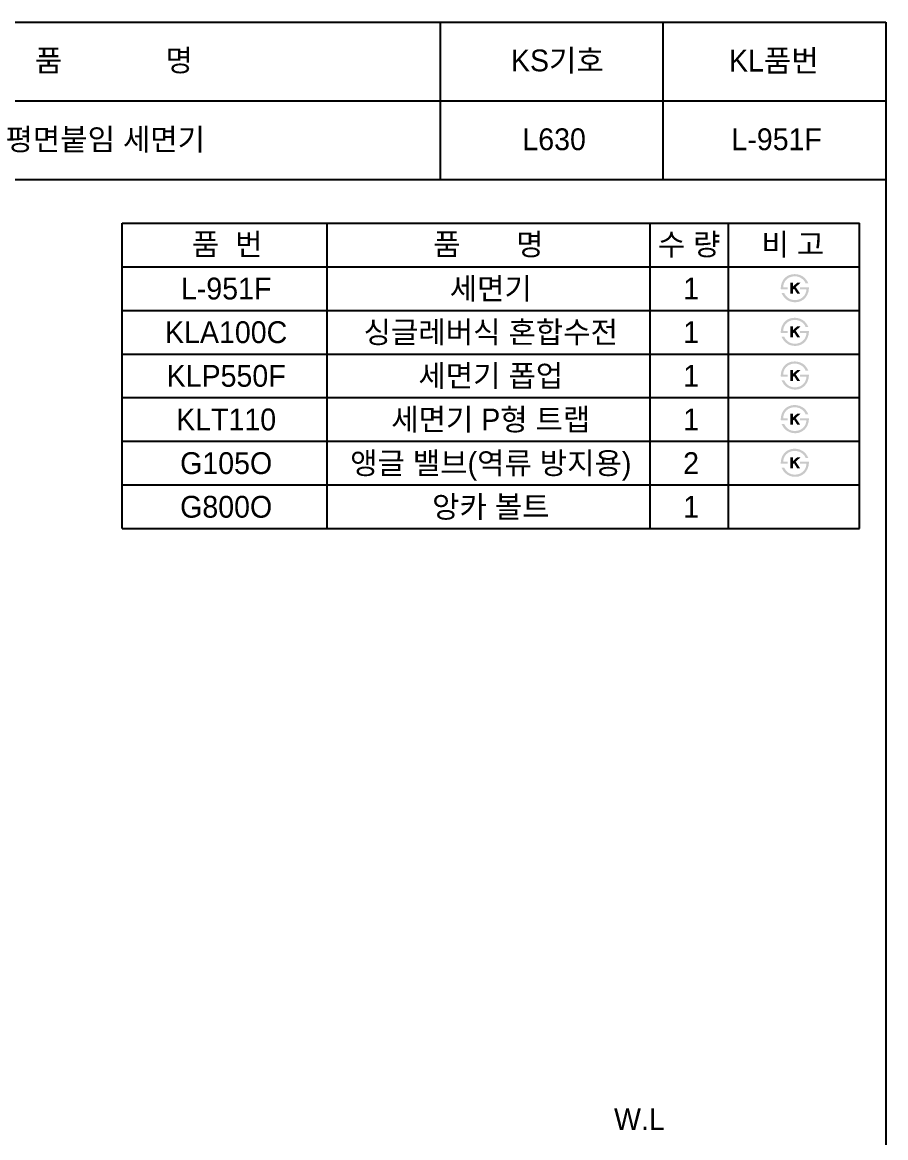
# Model space of a CAD drawing. Header units: millimetres. Extents: x 0 to 1800, y -67 to 2530.
# Drawn here: x 811 to 1800, y 1252 to 2530 of the extents above; entities that cross this region are included whole.
import ezdxf
from ezdxf.enums import TextEntityAlignment as Align

# ---------------------------------------------------------------- set-up
doc = ezdxf.new("R2010")
doc.units = ezdxf.units.MM
doc.layers.add('TEXT', color=7, linetype='Continuous')
doc.layers.add('도각라인', color=7, linetype='Continuous')
doc.styles.add('타이틀', font='H2GTRM.TTF', dxfattribs={"height": 25})

msp = doc.modelspace()

# ---------------------------------------------------------------- hatches: boundary and pattern name
at = {"layer": 'TEXT'}
for points in [[(1679.9, 2224.2), (1679.8, 2224.6), (1679.8, 2225), (1679.8, 2225.4), (1679.8, 2225.8), (1679.8, 2226.2), (1679.9, 2226.6), (1679.9, 2227), (1679.9, 2227.4), (1680, 2227.8), (1680, 2228.2), (1680.1, 2228.6), (1680.2, 2229), (1680.3, 2229.4), (1680.4, 2229.8), (1680.5, 2230.1), (1680.6, 2230.5), (1680.7, 2230.9), (1680.8, 2231.3), (1681, 2231.7), (1681.1, 2232), (1681.3, 2232.4), (1681.4, 2232.7), (1681.6, 2233.1), (1681.8, 2233.4), (1682, 2233.8), (1682.1, 2234.1), (1682.4, 2234.4), (1682.6, 2234.8), (1682.8, 2235.1), (1683, 2235.4), (1683.2, 2235.7), (1683.8, 2236.3), (1684, 2236.6), (1684.3, 2236.9), (1684.6, 2237.2), (1684.9, 2237.5), (1685.2, 2237.8), (1685.5, 2238), (1685.8, 2238.3), (1686.1, 2238.5), (1686.4, 2238.7), (1686.8, 2239), (1687.1, 2239.2), (1687.4, 2239.4), (1687.8, 2239.6), (1688.2, 2239.8), (1688.5, 2239.9), (1688.9, 2240.1), (1689.3, 2240.3), (1689.7, 2240.5), (1690.2, 2240.6), (1690.6, 2240.7), (1691, 2240.9), (1691.5, 2241), (1691.9, 2241.1), (1692.4, 2241.2), (1692.8, 2241.2), (1693.3, 2241.3), (1693.8, 2241.4), (1694.2, 2241.4), (1694.7, 2241.4), (1695.2, 2241.5), (1695.7, 2241.5), (1696.5, 2241.5), (1696.8, 2241.4), (1697.2, 2241.4), (1697.6, 2241.4), (1697.9, 2241.3), (1698.3, 2241.3), (1698.6, 2241.2), (1699, 2241.2), (1699.3, 2241.1), (1699.7, 2241), (1700, 2241), (1700.4, 2240.9), (1700.7, 2240.8), (1701, 2240.7), (1701.4, 2240.6), (1701.7, 2240.5), (1702, 2240.4), (1702.3, 2240.2), (1702.6, 2240.1), (1702.9, 2240), (1703.2, 2239.8), (1703.5, 2239.7), (1703.8, 2239.5), (1704.1, 2239.4), (1704.4, 2239.2), (1704.7, 2239), (1705, 2238.9), (1705.2, 2238.7), (1705.5, 2238.5), (1705.8, 2238.3), (1706.1, 2238.1), (1706.5, 2237.7), (1706.9, 2237.4), (1707.3, 2237), (1707.7, 2236.6), (1708, 2236.2), (1708.4, 2235.8), (1708.7, 2235.4), (1709.1, 2234.9), (1709.4, 2234.5), (1709.7, 2234), (1710, 2233.5), (1710.3, 2233), (1710.5, 2232.5), (1710.8, 2232), (1711, 2231.5), (1711.3, 2230.9), (1711.3, 2230.9), (1708.2, 2230.9), (1708.2, 2230.9), (1708.1, 2231.1), (1708, 2231.3), (1708, 2231.4), (1707.9, 2231.6), (1707.8, 2231.8), (1707.7, 2232), (1707.7, 2232.1), (1707.6, 2232.3), (1707.5, 2232.5), (1707.4, 2232.6), (1707.3, 2232.8), (1707.2, 2233), (1707.1, 2233.1), (1707, 2233.3), (1706.9, 2233.5), (1706.7, 2233.6), (1706.6, 2233.8), (1706.5, 2233.9), (1706.2, 2234.3), (1705.9, 2234.6), (1705.6, 2234.9), (1705.3, 2235.2), (1705, 2235.5), (1704.7, 2235.8), (1704.3, 2236.1), (1704.1, 2236.3), (1703.8, 2236.4), (1703.6, 2236.6), (1703.4, 2236.8), (1703.1, 2236.9), (1702.9, 2237.1), (1702.6, 2237.2), (1702.4, 2237.4), (1702.2, 2237.5), (1701.9, 2237.6), (1701.7, 2237.7), (1701.4, 2237.8), (1701.2, 2238), (1700.9, 2238.1), (1700.6, 2238.2), (1700.4, 2238.3), (1700.1, 2238.3), (1699.9, 2238.4), (1699.6, 2238.5), (1699.3, 2238.6), (1699.1, 2238.6), (1698.8, 2238.7), (1698.5, 2238.7), (1698.2, 2238.8), (1698, 2238.8), (1697.7, 2238.9), (1697.4, 2238.9), (1697.1, 2238.9), (1696.8, 2239), (1696.5, 2239), (1696.3, 2239), (1696, 2239), (1695.6, 2239), (1695.3, 2239), (1694.9, 2238.9), (1694.6, 2238.9), (1694.3, 2238.9), (1693.9, 2238.9), (1693.6, 2238.8), (1693.3, 2238.8), (1693, 2238.7), (1692.7, 2238.7), (1692.3, 2238.6), (1692, 2238.5), (1691.7, 2238.4), (1691.4, 2238.3), (1691.1, 2238.2), (1690.9, 2238.1), (1690.6, 2238), (1690.3, 2237.9), (1690, 2237.8), (1689.7, 2237.7), (1689.4, 2237.5), (1689.2, 2237.4), (1688.9, 2237.3), (1688.7, 2237.1), (1688.4, 2236.9), (1688.1, 2236.8), (1687.9, 2236.6), (1687.6, 2236.4), (1687.4, 2236.2), (1687.2, 2236), (1686.9, 2235.8), (1686.7, 2235.6), (1686.5, 2235.4), (1686.2, 2235.2), (1686, 2235), (1685.8, 2234.7), (1685.6, 2234.5), (1685.4, 2234.3), (1685.2, 2234), (1685, 2233.8), (1684.8, 2233.5), (1684.7, 2233.3), (1684.5, 2233), (1684.3, 2232.7), (1684.2, 2232.5), (1684, 2232.2), (1683.9, 2231.9), (1683.8, 2231.6), (1683.7, 2231.3), (1683.5, 2231.1), (1683.4, 2230.8), (1683.3, 2230.5), (1683.2, 2230.2), (1683.1, 2229.8), (1683, 2229.5), (1683, 2229.2), (1682.9, 2228.9), (1682.8, 2228.6), (1682.8, 2228.2), (1682.7, 2227.9), (1682.7, 2227.6), (1682.7, 2227.2), (1682.6, 2226.9), (1682.6, 2226.5), (1682.6, 2226.5), (1687.8, 2226.5), (1687.8, 2226.5), (1687.8, 2226.5), (1687.8, 2224.2), (1687.8, 2224.2), (1687.8, 2224.2), (1679.9, 2224.2)], [(1712, 2226.5), (1712, 2226.1), (1712, 2225.6), (1712, 2225.2), (1712, 2224.8), (1711.9, 2224.3), (1711.9, 2223.9), (1711.9, 2223.5), (1711.8, 2223.1), (1711.7, 2222.7), (1711.6, 2222.2), (1711.6, 2221.8), (1711.5, 2221.4), (1711.3, 2221), (1711.2, 2220.6), (1711.1, 2220.2), (1711, 2219.8), (1710.8, 2219.4), (1710.7, 2219), (1710.5, 2218.7), (1710.4, 2218.3), (1710.2, 2217.9), (1710, 2217.6), (1709.8, 2217.2), (1709.6, 2216.9), (1709.4, 2216.5), (1709.2, 2216.2), (1709, 2215.9), (1708.8, 2215.5), (1708.5, 2215.2), (1708.3, 2214.9), (1708, 2214.6), (1707.8, 2214.3), (1707.5, 2214), (1707.2, 2213.7), (1707, 2213.5), (1706.7, 2213.2), (1706.4, 2212.9), (1706.1, 2212.7), (1705.8, 2212.4), (1705.5, 2212.2), (1705.2, 2212), (1704.8, 2211.8), (1704.5, 2211.6), (1704.2, 2211.4), (1703.8, 2211.2), (1703.5, 2211), (1703.1, 2210.8), (1702.8, 2210.7), (1702.4, 2210.5), (1702.1, 2210.3), (1701.7, 2210.2), (1701.3, 2210.1), (1700.9, 2209.9), (1700.5, 2209.8), (1700.2, 2209.7), (1699.8, 2209.6), (1699.4, 2209.6), (1699, 2209.5), (1698.6, 2209.4), (1698.2, 2209.4), (1697.8, 2209.4), (1697.4, 2209.3), (1697, 2209.3), (1696.6, 2209.3), (1695.9, 2209.3), (1695.3, 2209.3), (1694.6, 2209.4), (1694, 2209.5), (1693.3, 2209.5), (1693, 2209.6), (1692.7, 2209.7), (1692.4, 2209.7), (1692.1, 2209.8), (1691.8, 2209.9), (1691.5, 2209.9), (1691.2, 2210), (1691, 2210.1), (1690.7, 2210.2), (1690.4, 2210.3), (1690.1, 2210.4), (1689.8, 2210.5), (1689.5, 2210.6), (1689.3, 2210.7), (1689, 2210.9), (1688.7, 2211), (1688.5, 2211.1), (1688.2, 2211.3), (1687.9, 2211.4), (1687.7, 2211.6), (1687.4, 2211.7), (1686.9, 2212), (1686.6, 2212.2), (1686.4, 2212.4), (1686.1, 2212.6), (1685.9, 2212.8), (1685.6, 2213), (1685.4, 2213.2), (1685.1, 2213.4), (1684.9, 2213.6), (1684.7, 2213.8), (1684.5, 2214.1), (1684.2, 2214.3), (1684, 2214.5), (1683.8, 2214.8), (1683.6, 2215), (1683.4, 2215.2), (1683.2, 2215.5), (1683, 2215.8), (1682.8, 2216), (1682.6, 2216.3), (1682.5, 2216.6), (1682.3, 2216.8), (1682.1, 2217.1), (1681.9, 2217.4), (1681.8, 2217.7), (1681.6, 2218), (1681.5, 2218.3), (1681.3, 2218.6), (1681, 2219.2), (1680.8, 2219.9), (1680.8, 2219.9), (1683.7, 2219.9), (1683.7, 2219.9), (1683.9, 2219.4), (1684.2, 2219), (1684.4, 2218.6), (1684.6, 2218.2), (1684.9, 2217.9), (1685.1, 2217.5), (1685.4, 2217.1), (1685.7, 2216.8), (1685.9, 2216.5), (1686.2, 2216.1), (1686.5, 2215.8), (1686.8, 2215.5), (1687.1, 2215.2), (1687.4, 2215), (1687.7, 2214.7), (1688, 2214.5), (1688.2, 2214.3), (1688.4, 2214.1), (1688.7, 2214), (1688.9, 2213.8), (1689.1, 2213.7), (1689.4, 2213.5), (1689.6, 2213.4), (1689.9, 2213.2), (1690.1, 2213.1), (1690.4, 2213), (1690.6, 2212.9), (1690.9, 2212.8), (1691.1, 2212.7), (1691.4, 2212.6), (1691.7, 2212.5), (1691.9, 2212.4), (1692.2, 2212.3), (1692.5, 2212.3), (1692.7, 2212.2), (1693, 2212.1), (1693.3, 2212.1), (1693.6, 2212), (1693.9, 2212), (1694.2, 2212), (1694.5, 2211.9), (1694.8, 2211.9), (1695.1, 2211.9), (1695.4, 2211.9), (1695.7, 2211.9), (1696, 2211.9), (1696.3, 2211.9), (1697.1, 2211.9), (1697.4, 2211.9), (1697.7, 2212), (1698, 2212), (1698.2, 2212), (1698.5, 2212), (1698.7, 2212.1), (1699, 2212.1), (1699.3, 2212.2), (1699.5, 2212.2), (1699.8, 2212.3), (1700, 2212.4), (1700.3, 2212.5), (1700.5, 2212.5), (1700.8, 2212.6), (1701, 2212.7), (1701.3, 2212.8), (1701.5, 2212.9), (1701.8, 2213), (1702, 2213.1), (1702.3, 2213.3), (1702.5, 2213.4), (1702.7, 2213.5), (1703, 2213.7), (1703.2, 2213.8), (1703.4, 2213.9), (1703.7, 2214.1), (1703.9, 2214.3), (1704.1, 2214.4), (1704.3, 2214.6), (1704.6, 2214.8), (1704.8, 2215), (1705.1, 2215.2), (1705.3, 2215.4), (1705.6, 2215.7), (1705.8, 2215.9), (1706, 2216.1), (1706.2, 2216.4), (1706.4, 2216.6), (1706.6, 2216.9), (1706.8, 2217.1), (1707, 2217.4), (1707.2, 2217.7), (1707.3, 2218), (1707.5, 2218.2), (1707.7, 2218.5), (1707.8, 2218.8), (1708, 2219.1), (1708.1, 2219.4), (1708.2, 2219.7), (1708.3, 2220), (1708.4, 2220.4), (1708.6, 2220.7), (1708.7, 2221), (1708.7, 2221.3), (1708.8, 2221.7), (1708.9, 2222), (1709, 2222.4), (1709, 2222.7), (1709.1, 2223.1), (1709.1, 2223.4), (1709.2, 2223.8), (1709.2, 2224.2), (1709.2, 2224.2), (1701.8, 2224.2), (1701.8, 2224.2), (1701.8, 2224.2), (1701.8, 2226.5), (1701.8, 2226.5), (1701.8, 2226.5), (1712, 2226.5)], [(1693.6, 2227.2), (1698.4, 2231.6), (1702.3, 2231.6), (1696.9, 2226.6), (1701.9, 2219.1), (1698.6, 2219.1), (1695, 2224.8), (1693.6, 2223.6), (1693.6, 2219.1), (1690.7, 2219.1), (1690.7, 2231.7), (1693.6, 2231.7)], [(1679.9, 2174.2), (1679.8, 2174.6), (1679.8, 2175), (1679.8, 2175.4), (1679.8, 2175.8), (1679.8, 2176.2), (1679.9, 2176.6), (1679.9, 2177), (1679.9, 2177.4), (1680, 2177.8), (1680, 2178.2), (1680.1, 2178.6), (1680.2, 2179), (1680.3, 2179.4), (1680.4, 2179.8), (1680.5, 2180.1), (1680.6, 2180.5), (1680.7, 2180.9), (1680.8, 2181.3), (1681, 2181.7), (1681.1, 2182), (1681.3, 2182.4), (1681.4, 2182.7), (1681.6, 2183.1), (1681.8, 2183.4), (1682, 2183.8), (1682.1, 2184.1), (1682.4, 2184.4), (1682.6, 2184.8), (1682.8, 2185.1), (1683, 2185.4), (1683.2, 2185.7), (1683.8, 2186.3), (1684, 2186.6), (1684.3, 2186.9), (1684.6, 2187.2), (1684.9, 2187.5), (1685.2, 2187.8), (1685.5, 2188), (1685.8, 2188.3), (1686.1, 2188.5), (1686.4, 2188.7), (1686.8, 2189), (1687.1, 2189.2), (1687.4, 2189.4), (1687.8, 2189.6), (1688.2, 2189.8), (1688.5, 2189.9), (1688.9, 2190.1), (1689.3, 2190.3), (1689.7, 2190.5), (1690.2, 2190.6), (1690.6, 2190.7), (1691, 2190.9), (1691.5, 2191), (1691.9, 2191.1), (1692.4, 2191.2), (1692.8, 2191.2), (1693.3, 2191.3), (1693.8, 2191.4), (1694.2, 2191.4), (1694.7, 2191.4), (1695.2, 2191.5), (1695.7, 2191.5), (1696.5, 2191.5), (1696.8, 2191.4), (1697.2, 2191.4), (1697.6, 2191.4), (1697.9, 2191.3), (1698.3, 2191.3), (1698.6, 2191.2), (1699, 2191.2), (1699.3, 2191.1), (1699.7, 2191), (1700, 2191), (1700.4, 2190.9), (1700.7, 2190.8), (1701, 2190.7), (1701.4, 2190.6), (1701.7, 2190.5), (1702, 2190.4), (1702.3, 2190.2), (1702.6, 2190.1), (1702.9, 2190), (1703.2, 2189.8), (1703.5, 2189.7), (1703.8, 2189.5), (1704.1, 2189.4), (1704.4, 2189.2), (1704.7, 2189), (1705, 2188.9), (1705.2, 2188.7), (1705.5, 2188.5), (1705.8, 2188.3), (1706.1, 2188.1), (1706.5, 2187.7), (1706.9, 2187.4), (1707.3, 2187), (1707.7, 2186.6), (1708, 2186.2), (1708.4, 2185.8), (1708.7, 2185.4), (1709.1, 2184.9), (1709.4, 2184.5), (1709.7, 2184), (1710, 2183.5), (1710.3, 2183), (1710.5, 2182.5), (1710.8, 2182), (1711, 2181.5), (1711.3, 2180.9), (1711.3, 2180.9), (1708.2, 2180.9), (1708.2, 2180.9), (1708.1, 2181.1), (1708, 2181.3), (1708, 2181.4), (1707.9, 2181.6), (1707.8, 2181.8), (1707.7, 2182), (1707.7, 2182.1), (1707.6, 2182.3), (1707.5, 2182.5), (1707.4, 2182.6), (1707.3, 2182.8), (1707.2, 2183), (1707.1, 2183.1), (1707, 2183.3), (1706.9, 2183.5), (1706.7, 2183.6), (1706.6, 2183.8), (1706.5, 2183.9), (1706.2, 2184.3), (1705.9, 2184.6), (1705.6, 2184.9), (1705.3, 2185.2), (1705, 2185.5), (1704.7, 2185.8), (1704.3, 2186.1), (1704.1, 2186.3), (1703.8, 2186.4), (1703.6, 2186.6), (1703.4, 2186.8), (1703.1, 2186.9), (1702.9, 2187.1), (1702.6, 2187.2), (1702.4, 2187.4), (1702.2, 2187.5), (1701.9, 2187.6), (1701.7, 2187.7), (1701.4, 2187.8), (1701.2, 2188), (1700.9, 2188.1), (1700.6, 2188.2), (1700.4, 2188.3), (1700.1, 2188.3), (1699.9, 2188.4), (1699.6, 2188.5), (1699.3, 2188.6), (1699.1, 2188.6), (1698.8, 2188.7), (1698.5, 2188.7), (1698.2, 2188.8), (1698, 2188.8), (1697.7, 2188.9), (1697.4, 2188.9), (1697.1, 2188.9), (1696.8, 2189), (1696.5, 2189), (1696.3, 2189), (1696, 2189), (1695.6, 2189), (1695.3, 2189), (1694.9, 2188.9), (1694.6, 2188.9), (1694.3, 2188.9), (1693.9, 2188.9), (1693.6, 2188.8), (1693.3, 2188.8), (1693, 2188.7), (1692.7, 2188.7), (1692.3, 2188.6), (1692, 2188.5), (1691.7, 2188.4), (1691.4, 2188.3), (1691.1, 2188.2), (1690.9, 2188.1), (1690.6, 2188), (1690.3, 2187.9), (1690, 2187.8), (1689.7, 2187.7), (1689.4, 2187.5), (1689.2, 2187.4), (1688.9, 2187.3), (1688.7, 2187.1), (1688.4, 2186.9), (1688.1, 2186.8), (1687.9, 2186.6), (1687.6, 2186.4), (1687.4, 2186.2), (1687.2, 2186), (1686.9, 2185.8), (1686.7, 2185.6), (1686.5, 2185.4), (1686.2, 2185.2), (1686, 2185), (1685.8, 2184.7), (1685.6, 2184.5), (1685.4, 2184.3), (1685.2, 2184), (1685, 2183.8), (1684.8, 2183.5), (1684.7, 2183.3), (1684.5, 2183), (1684.3, 2182.7), (1684.2, 2182.5), (1684, 2182.2), (1683.9, 2181.9), (1683.8, 2181.6), (1683.7, 2181.3), (1683.5, 2181.1), (1683.4, 2180.8), (1683.3, 2180.5), (1683.2, 2180.2), (1683.1, 2179.8), (1683, 2179.5), (1683, 2179.2), (1682.9, 2178.9), (1682.8, 2178.6), (1682.8, 2178.2), (1682.7, 2177.9), (1682.7, 2177.6), (1682.7, 2177.2), (1682.6, 2176.9), (1682.6, 2176.5), (1682.6, 2176.5), (1687.8, 2176.5), (1687.8, 2176.5), (1687.8, 2176.5), (1687.8, 2174.2), (1687.8, 2174.2), (1687.8, 2174.2), (1679.9, 2174.2)], [(1712, 2176.5), (1712, 2176.1), (1712, 2175.6), (1712, 2175.2), (1712, 2174.8), (1711.9, 2174.3), (1711.9, 2173.9), (1711.9, 2173.5), (1711.8, 2173.1), (1711.7, 2172.7), (1711.6, 2172.2), (1711.6, 2171.8), (1711.5, 2171.4), (1711.3, 2171), (1711.2, 2170.6), (1711.1, 2170.2), (1711, 2169.8), (1710.8, 2169.4), (1710.7, 2169), (1710.5, 2168.7), (1710.4, 2168.3), (1710.2, 2167.9), (1710, 2167.6), (1709.8, 2167.2), (1709.6, 2166.9), (1709.4, 2166.5), (1709.2, 2166.2), (1709, 2165.9), (1708.8, 2165.5), (1708.5, 2165.2), (1708.3, 2164.9), (1708, 2164.6), (1707.8, 2164.3), (1707.5, 2164), (1707.2, 2163.7), (1707, 2163.5), (1706.7, 2163.2), (1706.4, 2162.9), (1706.1, 2162.7), (1705.8, 2162.4), (1705.5, 2162.2), (1705.2, 2162), (1704.8, 2161.8), (1704.5, 2161.6), (1704.2, 2161.4), (1703.8, 2161.2), (1703.5, 2161), (1703.1, 2160.8), (1702.8, 2160.7), (1702.4, 2160.5), (1702.1, 2160.3), (1701.7, 2160.2), (1701.3, 2160.1), (1700.9, 2159.9), (1700.5, 2159.8), (1700.2, 2159.7), (1699.8, 2159.6), (1699.4, 2159.6), (1699, 2159.5), (1698.6, 2159.4), (1698.2, 2159.4), (1697.8, 2159.4), (1697.4, 2159.3), (1697, 2159.3), (1696.6, 2159.3), (1695.9, 2159.3), (1695.3, 2159.3), (1694.6, 2159.4), (1694, 2159.5), (1693.3, 2159.5), (1693, 2159.6), (1692.7, 2159.7), (1692.4, 2159.7), (1692.1, 2159.8), (1691.8, 2159.9), (1691.5, 2159.9), (1691.2, 2160), (1691, 2160.1), (1690.7, 2160.2), (1690.4, 2160.3), (1690.1, 2160.4), (1689.8, 2160.5), (1689.5, 2160.6), (1689.3, 2160.7), (1689, 2160.9), (1688.7, 2161), (1688.5, 2161.1), (1688.2, 2161.3), (1687.9, 2161.4), (1687.7, 2161.6), (1687.4, 2161.7), (1686.9, 2162), (1686.6, 2162.2), (1686.4, 2162.4), (1686.1, 2162.6), (1685.9, 2162.8), (1685.6, 2163), (1685.4, 2163.2), (1685.1, 2163.4), (1684.9, 2163.6), (1684.7, 2163.8), (1684.5, 2164.1), (1684.2, 2164.3), (1684, 2164.5), (1683.8, 2164.8), (1683.6, 2165), (1683.4, 2165.2), (1683.2, 2165.5), (1683, 2165.8), (1682.8, 2166), (1682.6, 2166.3), (1682.5, 2166.6), (1682.3, 2166.8), (1682.1, 2167.1), (1681.9, 2167.4), (1681.8, 2167.7), (1681.6, 2168), (1681.5, 2168.3), (1681.3, 2168.6), (1681, 2169.2), (1680.8, 2169.9), (1680.8, 2169.9), (1683.7, 2169.9), (1683.7, 2169.9), (1683.9, 2169.4), (1684.2, 2169), (1684.4, 2168.6), (1684.6, 2168.2), (1684.9, 2167.9), (1685.1, 2167.5), (1685.4, 2167.1), (1685.7, 2166.8), (1685.9, 2166.5), (1686.2, 2166.1), (1686.5, 2165.8), (1686.8, 2165.5), (1687.1, 2165.2), (1687.4, 2165), (1687.7, 2164.7), (1688, 2164.5), (1688.2, 2164.3), (1688.4, 2164.1), (1688.7, 2164), (1688.9, 2163.8), (1689.1, 2163.7), (1689.4, 2163.5), (1689.6, 2163.4), (1689.9, 2163.2), (1690.1, 2163.1), (1690.4, 2163), (1690.6, 2162.9), (1690.9, 2162.8), (1691.1, 2162.7), (1691.4, 2162.6), (1691.7, 2162.5), (1691.9, 2162.4), (1692.2, 2162.3), (1692.5, 2162.3), (1692.7, 2162.2), (1693, 2162.1), (1693.3, 2162.1), (1693.6, 2162), (1693.9, 2162), (1694.2, 2162), (1694.5, 2161.9), (1694.8, 2161.9), (1695.1, 2161.9), (1695.4, 2161.9), (1695.7, 2161.9), (1696, 2161.9), (1696.3, 2161.9), (1697.1, 2161.9), (1697.4, 2161.9), (1697.7, 2162), (1698, 2162), (1698.2, 2162), (1698.5, 2162), (1698.7, 2162.1), (1699, 2162.1), (1699.3, 2162.2), (1699.5, 2162.2), (1699.8, 2162.3), (1700, 2162.4), (1700.3, 2162.5), (1700.5, 2162.5), (1700.8, 2162.6), (1701, 2162.7), (1701.3, 2162.8), (1701.5, 2162.9), (1701.8, 2163), (1702, 2163.1), (1702.3, 2163.3), (1702.5, 2163.4), (1702.7, 2163.5), (1703, 2163.7), (1703.2, 2163.8), (1703.4, 2163.9), (1703.7, 2164.1), (1703.9, 2164.3), (1704.1, 2164.4), (1704.3, 2164.6), (1704.6, 2164.8), (1704.8, 2165), (1705.1, 2165.2), (1705.3, 2165.4), (1705.6, 2165.7), (1705.8, 2165.9), (1706, 2166.1), (1706.2, 2166.4), (1706.4, 2166.6), (1706.6, 2166.9), (1706.8, 2167.1), (1707, 2167.4), (1707.2, 2167.7), (1707.3, 2168), (1707.5, 2168.2), (1707.7, 2168.5), (1707.8, 2168.8), (1708, 2169.1), (1708.1, 2169.4), (1708.2, 2169.7), (1708.3, 2170), (1708.4, 2170.4), (1708.6, 2170.7), (1708.7, 2171), (1708.7, 2171.3), (1708.8, 2171.7), (1708.9, 2172), (1709, 2172.4), (1709, 2172.7), (1709.1, 2173.1), (1709.1, 2173.4), (1709.2, 2173.8), (1709.2, 2174.2), (1709.2, 2174.2), (1701.8, 2174.2), (1701.8, 2174.2), (1701.8, 2174.2), (1701.8, 2176.5), (1701.8, 2176.5), (1701.8, 2176.5), (1712, 2176.5)], [(1693.6, 2177.2), (1698.4, 2181.6), (1702.3, 2181.6), (1696.9, 2176.6), (1701.9, 2169.1), (1698.6, 2169.1), (1695, 2174.8), (1693.6, 2173.6), (1693.6, 2169.1), (1690.7, 2169.1), (1690.7, 2181.7), (1693.6, 2181.7)], [(1679.9, 2124.2), (1679.8, 2124.6), (1679.8, 2125), (1679.8, 2125.4), (1679.8, 2125.8), (1679.8, 2126.2), (1679.9, 2126.6), (1679.9, 2127), (1679.9, 2127.4), (1680, 2127.8), (1680, 2128.2), (1680.1, 2128.6), (1680.2, 2129), (1680.3, 2129.4), (1680.4, 2129.8), (1680.5, 2130.1), (1680.6, 2130.5), (1680.7, 2130.9), (1680.8, 2131.3), (1681, 2131.7), (1681.1, 2132), (1681.3, 2132.4), (1681.4, 2132.7), (1681.6, 2133.1), (1681.8, 2133.4), (1682, 2133.8), (1682.1, 2134.1), (1682.4, 2134.4), (1682.6, 2134.8), (1682.8, 2135.1), (1683, 2135.4), (1683.2, 2135.7), (1683.8, 2136.3), (1684, 2136.6), (1684.3, 2136.9), (1684.6, 2137.2), (1684.9, 2137.5), (1685.2, 2137.8), (1685.5, 2138), (1685.8, 2138.3), (1686.1, 2138.5), (1686.4, 2138.7), (1686.8, 2139), (1687.1, 2139.2), (1687.4, 2139.4), (1687.8, 2139.6), (1688.2, 2139.8), (1688.5, 2139.9), (1688.9, 2140.1), (1689.3, 2140.3), (1689.7, 2140.5), (1690.2, 2140.6), (1690.6, 2140.7), (1691, 2140.9), (1691.5, 2141), (1691.9, 2141.1), (1692.4, 2141.2), (1692.8, 2141.2), (1693.3, 2141.3), (1693.8, 2141.4), (1694.2, 2141.4), (1694.7, 2141.4), (1695.2, 2141.5), (1695.7, 2141.5), (1696.5, 2141.5), (1696.8, 2141.4), (1697.2, 2141.4), (1697.6, 2141.4), (1697.9, 2141.3), (1698.3, 2141.3), (1698.6, 2141.2), (1699, 2141.2), (1699.3, 2141.1), (1699.7, 2141), (1700, 2141), (1700.4, 2140.9), (1700.7, 2140.8), (1701, 2140.7), (1701.4, 2140.6), (1701.7, 2140.5), (1702, 2140.4), (1702.3, 2140.2), (1702.6, 2140.1), (1702.9, 2140), (1703.2, 2139.8), (1703.5, 2139.7), (1703.8, 2139.5), (1704.1, 2139.4), (1704.4, 2139.2), (1704.7, 2139), (1705, 2138.9), (1705.2, 2138.7), (1705.5, 2138.5), (1705.8, 2138.3), (1706.1, 2138.1), (1706.5, 2137.7), (1706.9, 2137.4), (1707.3, 2137), (1707.7, 2136.6), (1708, 2136.2), (1708.4, 2135.8), (1708.7, 2135.4), (1709.1, 2134.9), (1709.4, 2134.5), (1709.7, 2134), (1710, 2133.5), (1710.3, 2133), (1710.5, 2132.5), (1710.8, 2132), (1711, 2131.5), (1711.3, 2130.9), (1711.3, 2130.9), (1708.2, 2130.9), (1708.2, 2130.9), (1708.1, 2131.1), (1708, 2131.3), (1708, 2131.4), (1707.9, 2131.6), (1707.8, 2131.8), (1707.7, 2132), (1707.7, 2132.1), (1707.6, 2132.3), (1707.5, 2132.5), (1707.4, 2132.6), (1707.3, 2132.8), (1707.2, 2133), (1707.1, 2133.1), (1707, 2133.3), (1706.9, 2133.5), (1706.7, 2133.6), (1706.6, 2133.8), (1706.5, 2133.9), (1706.2, 2134.3), (1705.9, 2134.6), (1705.6, 2134.9), (1705.3, 2135.2), (1705, 2135.5), (1704.7, 2135.8), (1704.3, 2136.1), (1704.1, 2136.3), (1703.8, 2136.4), (1703.6, 2136.6), (1703.4, 2136.8), (1703.1, 2136.9), (1702.9, 2137.1), (1702.6, 2137.2), (1702.4, 2137.4), (1702.2, 2137.5), (1701.9, 2137.6), (1701.7, 2137.7), (1701.4, 2137.8), (1701.2, 2138), (1700.9, 2138.1), (1700.6, 2138.2), (1700.4, 2138.3), (1700.1, 2138.3), (1699.9, 2138.4), (1699.6, 2138.5), (1699.3, 2138.6), (1699.1, 2138.6), (1698.8, 2138.7), (1698.5, 2138.7), (1698.2, 2138.8), (1698, 2138.8), (1697.7, 2138.9), (1697.4, 2138.9), (1697.1, 2138.9), (1696.8, 2139), (1696.5, 2139), (1696.3, 2139), (1696, 2139), (1695.6, 2139), (1695.3, 2139), (1694.9, 2138.9), (1694.6, 2138.9), (1694.3, 2138.9), (1693.9, 2138.9), (1693.6, 2138.8), (1693.3, 2138.8), (1693, 2138.7), (1692.7, 2138.7), (1692.3, 2138.6), (1692, 2138.5), (1691.7, 2138.4), (1691.4, 2138.3), (1691.1, 2138.2), (1690.9, 2138.1), (1690.6, 2138), (1690.3, 2137.9), (1690, 2137.8), (1689.7, 2137.7), (1689.4, 2137.5), (1689.2, 2137.4), (1688.9, 2137.3), (1688.7, 2137.1), (1688.4, 2136.9), (1688.1, 2136.8), (1687.9, 2136.6), (1687.6, 2136.4), (1687.4, 2136.2), (1687.2, 2136), (1686.9, 2135.8), (1686.7, 2135.6), (1686.5, 2135.4), (1686.2, 2135.2), (1686, 2135), (1685.8, 2134.7), (1685.6, 2134.5), (1685.4, 2134.3), (1685.2, 2134), (1685, 2133.8), (1684.8, 2133.5), (1684.7, 2133.3), (1684.5, 2133), (1684.3, 2132.7), (1684.2, 2132.5), (1684, 2132.2), (1683.9, 2131.9), (1683.8, 2131.6), (1683.7, 2131.3), (1683.5, 2131.1), (1683.4, 2130.8), (1683.3, 2130.5), (1683.2, 2130.2), (1683.1, 2129.8), (1683, 2129.5), (1683, 2129.2), (1682.9, 2128.9), (1682.8, 2128.6), (1682.8, 2128.2), (1682.7, 2127.9), (1682.7, 2127.6), (1682.7, 2127.2), (1682.6, 2126.9), (1682.6, 2126.5), (1682.6, 2126.5), (1687.8, 2126.5), (1687.8, 2126.5), (1687.8, 2126.5), (1687.8, 2124.2), (1687.8, 2124.2), (1687.8, 2124.2), (1679.9, 2124.2)], [(1712, 2126.5), (1712, 2126.1), (1712, 2125.6), (1712, 2125.2), (1712, 2124.8), (1711.9, 2124.3), (1711.9, 2123.9), (1711.9, 2123.5), (1711.8, 2123.1), (1711.7, 2122.7), (1711.6, 2122.2), (1711.6, 2121.8), (1711.5, 2121.4), (1711.3, 2121), (1711.2, 2120.6), (1711.1, 2120.2), (1711, 2119.8), (1710.8, 2119.4), (1710.7, 2119), (1710.5, 2118.7), (1710.4, 2118.3), (1710.2, 2117.9), (1710, 2117.6), (1709.8, 2117.2), (1709.6, 2116.9), (1709.4, 2116.5), (1709.2, 2116.2), (1709, 2115.9), (1708.8, 2115.5), (1708.5, 2115.2), (1708.3, 2114.9), (1708, 2114.6), (1707.8, 2114.3), (1707.5, 2114), (1707.2, 2113.7), (1707, 2113.5), (1706.7, 2113.2), (1706.4, 2112.9), (1706.1, 2112.7), (1705.8, 2112.4), (1705.5, 2112.2), (1705.2, 2112), (1704.8, 2111.8), (1704.5, 2111.6), (1704.2, 2111.4), (1703.8, 2111.2), (1703.5, 2111), (1703.1, 2110.8), (1702.8, 2110.7), (1702.4, 2110.5), (1702.1, 2110.3), (1701.7, 2110.2), (1701.3, 2110.1), (1700.9, 2109.9), (1700.5, 2109.8), (1700.2, 2109.7), (1699.8, 2109.6), (1699.4, 2109.6), (1699, 2109.5), (1698.6, 2109.4), (1698.2, 2109.4), (1697.8, 2109.4), (1697.4, 2109.3), (1697, 2109.3), (1696.6, 2109.3), (1695.9, 2109.3), (1695.3, 2109.3), (1694.6, 2109.4), (1694, 2109.5), (1693.3, 2109.5), (1693, 2109.6), (1692.7, 2109.7), (1692.4, 2109.7), (1692.1, 2109.8), (1691.8, 2109.9), (1691.5, 2109.9), (1691.2, 2110), (1691, 2110.1), (1690.7, 2110.2), (1690.4, 2110.3), (1690.1, 2110.4), (1689.8, 2110.5), (1689.5, 2110.6), (1689.3, 2110.7), (1689, 2110.9), (1688.7, 2111), (1688.5, 2111.1), (1688.2, 2111.3), (1687.9, 2111.4), (1687.7, 2111.6), (1687.4, 2111.7), (1686.9, 2112), (1686.6, 2112.2), (1686.4, 2112.4), (1686.1, 2112.6), (1685.9, 2112.8), (1685.6, 2113), (1685.4, 2113.2), (1685.1, 2113.4), (1684.9, 2113.6), (1684.7, 2113.8), (1684.5, 2114.1), (1684.2, 2114.3), (1684, 2114.5), (1683.8, 2114.8), (1683.6, 2115), (1683.4, 2115.2), (1683.2, 2115.5), (1683, 2115.8), (1682.8, 2116), (1682.6, 2116.3), (1682.5, 2116.6), (1682.3, 2116.8), (1682.1, 2117.1), (1681.9, 2117.4), (1681.8, 2117.7), (1681.6, 2118), (1681.5, 2118.3), (1681.3, 2118.6), (1681, 2119.2), (1680.8, 2119.9), (1680.8, 2119.9), (1683.7, 2119.9), (1683.7, 2119.9), (1683.9, 2119.4), (1684.2, 2119), (1684.4, 2118.6), (1684.6, 2118.2), (1684.9, 2117.9), (1685.1, 2117.5), (1685.4, 2117.1), (1685.7, 2116.8), (1685.9, 2116.5), (1686.2, 2116.1), (1686.5, 2115.8), (1686.8, 2115.5), (1687.1, 2115.2), (1687.4, 2115), (1687.7, 2114.7), (1688, 2114.5), (1688.2, 2114.3), (1688.4, 2114.1), (1688.7, 2114), (1688.9, 2113.8), (1689.1, 2113.7), (1689.4, 2113.5), (1689.6, 2113.4), (1689.9, 2113.2), (1690.1, 2113.1), (1690.4, 2113), (1690.6, 2112.9), (1690.9, 2112.8), (1691.1, 2112.7), (1691.4, 2112.6), (1691.7, 2112.5), (1691.9, 2112.4), (1692.2, 2112.3), (1692.5, 2112.3), (1692.7, 2112.2), (1693, 2112.1), (1693.3, 2112.1), (1693.6, 2112), (1693.9, 2112), (1694.2, 2112), (1694.5, 2111.9), (1694.8, 2111.9), (1695.1, 2111.9), (1695.4, 2111.9), (1695.7, 2111.9), (1696, 2111.9), (1696.3, 2111.9), (1697.1, 2111.9), (1697.4, 2111.9), (1697.7, 2112), (1698, 2112), (1698.2, 2112), (1698.5, 2112), (1698.7, 2112.1), (1699, 2112.1), (1699.3, 2112.2), (1699.5, 2112.2), (1699.8, 2112.3), (1700, 2112.4), (1700.3, 2112.5), (1700.5, 2112.5), (1700.8, 2112.6), (1701, 2112.7), (1701.3, 2112.8), (1701.5, 2112.9), (1701.8, 2113), (1702, 2113.1), (1702.3, 2113.3), (1702.5, 2113.4), (1702.7, 2113.5), (1703, 2113.7), (1703.2, 2113.8), (1703.4, 2113.9), (1703.7, 2114.1), (1703.9, 2114.3), (1704.1, 2114.4), (1704.3, 2114.6), (1704.6, 2114.8), (1704.8, 2115), (1705.1, 2115.2), (1705.3, 2115.4), (1705.6, 2115.7), (1705.8, 2115.9), (1706, 2116.1), (1706.2, 2116.4), (1706.4, 2116.6), (1706.6, 2116.9), (1706.8, 2117.1), (1707, 2117.4), (1707.2, 2117.7), (1707.3, 2118), (1707.5, 2118.2), (1707.7, 2118.5), (1707.8, 2118.8), (1708, 2119.1), (1708.1, 2119.4), (1708.2, 2119.7), (1708.3, 2120), (1708.4, 2120.4), (1708.6, 2120.7), (1708.7, 2121), (1708.7, 2121.3), (1708.8, 2121.7), (1708.9, 2122), (1709, 2122.4), (1709, 2122.7), (1709.1, 2123.1), (1709.1, 2123.4), (1709.2, 2123.8), (1709.2, 2124.2), (1709.2, 2124.2), (1701.8, 2124.2), (1701.8, 2124.2), (1701.8, 2124.2), (1701.8, 2126.5), (1701.8, 2126.5), (1701.8, 2126.5), (1712, 2126.5)], [(1693.6, 2127.2), (1698.4, 2131.6), (1702.3, 2131.6), (1696.9, 2126.6), (1701.9, 2119.1), (1698.6, 2119.1), (1695, 2124.8), (1693.6, 2123.6), (1693.6, 2119.1), (1690.7, 2119.1), (1690.7, 2131.7), (1693.6, 2131.7)], [(1679.9, 2074.2), (1679.8, 2074.6), (1679.8, 2075), (1679.8, 2075.4), (1679.8, 2075.8), (1679.8, 2076.2), (1679.9, 2076.6), (1679.9, 2077), (1679.9, 2077.4), (1680, 2077.8), (1680, 2078.2), (1680.1, 2078.6), (1680.2, 2079), (1680.3, 2079.4), (1680.4, 2079.8), (1680.5, 2080.1), (1680.6, 2080.5), (1680.7, 2080.9), (1680.8, 2081.3), (1681, 2081.7), (1681.1, 2082), (1681.3, 2082.4), (1681.4, 2082.7), (1681.6, 2083.1), (1681.8, 2083.4), (1682, 2083.8), (1682.1, 2084.1), (1682.4, 2084.4), (1682.6, 2084.8), (1682.8, 2085.1), (1683, 2085.4), (1683.2, 2085.7), (1683.8, 2086.3), (1684, 2086.6), (1684.3, 2086.9), (1684.6, 2087.2), (1684.9, 2087.5), (1685.2, 2087.8), (1685.5, 2088), (1685.8, 2088.3), (1686.1, 2088.5), (1686.4, 2088.7), (1686.8, 2089), (1687.1, 2089.2), (1687.4, 2089.4), (1687.8, 2089.6), (1688.2, 2089.8), (1688.5, 2089.9), (1688.9, 2090.1), (1689.3, 2090.3), (1689.7, 2090.5), (1690.2, 2090.6), (1690.6, 2090.7), (1691, 2090.9), (1691.5, 2091), (1691.9, 2091.1), (1692.4, 2091.2), (1692.8, 2091.2), (1693.3, 2091.3), (1693.8, 2091.4), (1694.2, 2091.4), (1694.7, 2091.4), (1695.2, 2091.5), (1695.7, 2091.5), (1696.5, 2091.5), (1696.8, 2091.4), (1697.2, 2091.4), (1697.6, 2091.4), (1697.9, 2091.3), (1698.3, 2091.3), (1698.6, 2091.2), (1699, 2091.2), (1699.3, 2091.1), (1699.7, 2091), (1700, 2091), (1700.4, 2090.9), (1700.7, 2090.8), (1701, 2090.7), (1701.4, 2090.6), (1701.7, 2090.5), (1702, 2090.4), (1702.3, 2090.2), (1702.6, 2090.1), (1702.9, 2090), (1703.2, 2089.8), (1703.5, 2089.7), (1703.8, 2089.5), (1704.1, 2089.4), (1704.4, 2089.2), (1704.7, 2089), (1705, 2088.9), (1705.2, 2088.7), (1705.5, 2088.5), (1705.8, 2088.3), (1706.1, 2088.1), (1706.5, 2087.7), (1706.9, 2087.4), (1707.3, 2087), (1707.7, 2086.6), (1708, 2086.2), (1708.4, 2085.8), (1708.7, 2085.4), (1709.1, 2084.9), (1709.4, 2084.5), (1709.7, 2084), (1710, 2083.5), (1710.3, 2083), (1710.5, 2082.5), (1710.8, 2082), (1711, 2081.5), (1711.3, 2080.9), (1711.3, 2080.9), (1708.2, 2080.9), (1708.2, 2080.9), (1708.1, 2081.1), (1708, 2081.3), (1708, 2081.4), (1707.9, 2081.6), (1707.8, 2081.8), (1707.7, 2082), (1707.7, 2082.1), (1707.6, 2082.3), (1707.5, 2082.5), (1707.4, 2082.6), (1707.3, 2082.8), (1707.2, 2083), (1707.1, 2083.1), (1707, 2083.3), (1706.9, 2083.5), (1706.7, 2083.6), (1706.6, 2083.8), (1706.5, 2083.9), (1706.2, 2084.3), (1705.9, 2084.6), (1705.6, 2084.9), (1705.3, 2085.2), (1705, 2085.5), (1704.7, 2085.8), (1704.3, 2086.1), (1704.1, 2086.3), (1703.8, 2086.4), (1703.6, 2086.6), (1703.4, 2086.8), (1703.1, 2086.9), (1702.9, 2087.1), (1702.6, 2087.2), (1702.4, 2087.4), (1702.2, 2087.5), (1701.9, 2087.6), (1701.7, 2087.7), (1701.4, 2087.8), (1701.2, 2088), (1700.9, 2088.1), (1700.6, 2088.2), (1700.4, 2088.3), (1700.1, 2088.3), (1699.9, 2088.4), (1699.6, 2088.5), (1699.3, 2088.6), (1699.1, 2088.6), (1698.8, 2088.7), (1698.5, 2088.7), (1698.2, 2088.8), (1698, 2088.8), (1697.7, 2088.9), (1697.4, 2088.9), (1697.1, 2088.9), (1696.8, 2089), (1696.5, 2089), (1696.3, 2089), (1696, 2089), (1695.6, 2089), (1695.3, 2089), (1694.9, 2088.9), (1694.6, 2088.9), (1694.3, 2088.9), (1693.9, 2088.9), (1693.6, 2088.8), (1693.3, 2088.8), (1693, 2088.7), (1692.7, 2088.7), (1692.3, 2088.6), (1692, 2088.5), (1691.7, 2088.4), (1691.4, 2088.3), (1691.1, 2088.2), (1690.9, 2088.1), (1690.6, 2088), (1690.3, 2087.9), (1690, 2087.8), (1689.7, 2087.7), (1689.4, 2087.5), (1689.2, 2087.4), (1688.9, 2087.3), (1688.7, 2087.1), (1688.4, 2086.9), (1688.1, 2086.8), (1687.9, 2086.6), (1687.6, 2086.4), (1687.4, 2086.2), (1687.2, 2086), (1686.9, 2085.8), (1686.7, 2085.6), (1686.5, 2085.4), (1686.2, 2085.2), (1686, 2085), (1685.8, 2084.7), (1685.6, 2084.5), (1685.4, 2084.3), (1685.2, 2084), (1685, 2083.8), (1684.8, 2083.5), (1684.7, 2083.3), (1684.5, 2083), (1684.3, 2082.7), (1684.2, 2082.5), (1684, 2082.2), (1683.9, 2081.9), (1683.8, 2081.6), (1683.7, 2081.3), (1683.5, 2081.1), (1683.4, 2080.8), (1683.3, 2080.5), (1683.2, 2080.2), (1683.1, 2079.8), (1683, 2079.5), (1683, 2079.2), (1682.9, 2078.9), (1682.8, 2078.6), (1682.8, 2078.2), (1682.7, 2077.9), (1682.7, 2077.6), (1682.7, 2077.2), (1682.6, 2076.9), (1682.6, 2076.5), (1682.6, 2076.5), (1687.8, 2076.5), (1687.8, 2076.5), (1687.8, 2076.5), (1687.8, 2074.2), (1687.8, 2074.2), (1687.8, 2074.2), (1679.9, 2074.2)], [(1712, 2076.5), (1712, 2076.1), (1712, 2075.6), (1712, 2075.2), (1712, 2074.8), (1711.9, 2074.3), (1711.9, 2073.9), (1711.9, 2073.5), (1711.8, 2073.1), (1711.7, 2072.7), (1711.6, 2072.2), (1711.6, 2071.8), (1711.5, 2071.4), (1711.3, 2071), (1711.2, 2070.6), (1711.1, 2070.2), (1711, 2069.8), (1710.8, 2069.4), (1710.7, 2069), (1710.5, 2068.7), (1710.4, 2068.3), (1710.2, 2067.9), (1710, 2067.6), (1709.8, 2067.2), (1709.6, 2066.9), (1709.4, 2066.5), (1709.2, 2066.2), (1709, 2065.9), (1708.8, 2065.5), (1708.5, 2065.2), (1708.3, 2064.9), (1708, 2064.6), (1707.8, 2064.3), (1707.5, 2064), (1707.2, 2063.7), (1707, 2063.5), (1706.7, 2063.2), (1706.4, 2062.9), (1706.1, 2062.7), (1705.8, 2062.4), (1705.5, 2062.2), (1705.2, 2062), (1704.8, 2061.8), (1704.5, 2061.6), (1704.2, 2061.4), (1703.8, 2061.2), (1703.5, 2061), (1703.1, 2060.8), (1702.8, 2060.7), (1702.4, 2060.5), (1702.1, 2060.3), (1701.7, 2060.2), (1701.3, 2060.1), (1700.9, 2059.9), (1700.5, 2059.8), (1700.2, 2059.7), (1699.8, 2059.6), (1699.4, 2059.6), (1699, 2059.5), (1698.6, 2059.4), (1698.2, 2059.4), (1697.8, 2059.4), (1697.4, 2059.3), (1697, 2059.3), (1696.6, 2059.3), (1695.9, 2059.3), (1695.3, 2059.3), (1694.6, 2059.4), (1694, 2059.5), (1693.3, 2059.5), (1693, 2059.6), (1692.7, 2059.7), (1692.4, 2059.7), (1692.1, 2059.8), (1691.8, 2059.9), (1691.5, 2059.9), (1691.2, 2060), (1691, 2060.1), (1690.7, 2060.2), (1690.4, 2060.3), (1690.1, 2060.4), (1689.8, 2060.5), (1689.5, 2060.6), (1689.3, 2060.7), (1689, 2060.9), (1688.7, 2061), (1688.5, 2061.1), (1688.2, 2061.3), (1687.9, 2061.4), (1687.7, 2061.6), (1687.4, 2061.7), (1686.9, 2062), (1686.6, 2062.2), (1686.4, 2062.4), (1686.1, 2062.6), (1685.9, 2062.8), (1685.6, 2063), (1685.4, 2063.2), (1685.1, 2063.4), (1684.9, 2063.6), (1684.7, 2063.8), (1684.5, 2064.1), (1684.2, 2064.3), (1684, 2064.5), (1683.8, 2064.8), (1683.6, 2065), (1683.4, 2065.2), (1683.2, 2065.5), (1683, 2065.8), (1682.8, 2066), (1682.6, 2066.3), (1682.5, 2066.6), (1682.3, 2066.8), (1682.1, 2067.1), (1681.9, 2067.4), (1681.8, 2067.7), (1681.6, 2068), (1681.5, 2068.3), (1681.3, 2068.6), (1681, 2069.2), (1680.8, 2069.9), (1680.8, 2069.9), (1683.7, 2069.9), (1683.7, 2069.9), (1683.9, 2069.4), (1684.2, 2069), (1684.4, 2068.6), (1684.6, 2068.2), (1684.9, 2067.9), (1685.1, 2067.5), (1685.4, 2067.1), (1685.7, 2066.8), (1685.9, 2066.5), (1686.2, 2066.1), (1686.5, 2065.8), (1686.8, 2065.5), (1687.1, 2065.2), (1687.4, 2065), (1687.7, 2064.7), (1688, 2064.5), (1688.2, 2064.3), (1688.4, 2064.1), (1688.7, 2064), (1688.9, 2063.8), (1689.1, 2063.7), (1689.4, 2063.5), (1689.6, 2063.4), (1689.9, 2063.2), (1690.1, 2063.1), (1690.4, 2063), (1690.6, 2062.9), (1690.9, 2062.8), (1691.1, 2062.7), (1691.4, 2062.6), (1691.7, 2062.5), (1691.9, 2062.4), (1692.2, 2062.3), (1692.5, 2062.3), (1692.7, 2062.2), (1693, 2062.1), (1693.3, 2062.1), (1693.6, 2062), (1693.9, 2062), (1694.2, 2062), (1694.5, 2061.9), (1694.8, 2061.9), (1695.1, 2061.9), (1695.4, 2061.9), (1695.7, 2061.9), (1696, 2061.9), (1696.3, 2061.9), (1697.1, 2061.9), (1697.4, 2061.9), (1697.7, 2062), (1698, 2062), (1698.2, 2062), (1698.5, 2062), (1698.7, 2062.1), (1699, 2062.1), (1699.3, 2062.2), (1699.5, 2062.2), (1699.8, 2062.3), (1700, 2062.4), (1700.3, 2062.5), (1700.5, 2062.5), (1700.8, 2062.6), (1701, 2062.7), (1701.3, 2062.8), (1701.5, 2062.9), (1701.8, 2063), (1702, 2063.1), (1702.3, 2063.3), (1702.5, 2063.4), (1702.7, 2063.5), (1703, 2063.7), (1703.2, 2063.8), (1703.4, 2063.9), (1703.7, 2064.1), (1703.9, 2064.3), (1704.1, 2064.4), (1704.3, 2064.6), (1704.6, 2064.8), (1704.8, 2065), (1705.1, 2065.2), (1705.3, 2065.4), (1705.6, 2065.7), (1705.8, 2065.9), (1706, 2066.1), (1706.2, 2066.4), (1706.4, 2066.6), (1706.6, 2066.9), (1706.8, 2067.1), (1707, 2067.4), (1707.2, 2067.7), (1707.3, 2068), (1707.5, 2068.2), (1707.7, 2068.5), (1707.8, 2068.8), (1708, 2069.1), (1708.1, 2069.4), (1708.2, 2069.7), (1708.3, 2070), (1708.4, 2070.4), (1708.6, 2070.7), (1708.7, 2071), (1708.7, 2071.3), (1708.8, 2071.7), (1708.9, 2072), (1709, 2072.4), (1709, 2072.7), (1709.1, 2073.1), (1709.1, 2073.4), (1709.2, 2073.8), (1709.2, 2074.2), (1709.2, 2074.2), (1701.8, 2074.2), (1701.8, 2074.2), (1701.8, 2074.2), (1701.8, 2076.5), (1701.8, 2076.5), (1701.8, 2076.5), (1712, 2076.5)], [(1693.6, 2077.2), (1698.4, 2081.6), (1702.3, 2081.6), (1696.9, 2076.6), (1701.9, 2069.1), (1698.6, 2069.1), (1695, 2074.8), (1693.6, 2073.6), (1693.6, 2069.1), (1690.7, 2069.1), (1690.7, 2081.7), (1693.6, 2081.7)], [(1679.9, 2024.2), (1679.8, 2024.6), (1679.8, 2025), (1679.8, 2025.4), (1679.8, 2025.8), (1679.8, 2026.2), (1679.9, 2026.6), (1679.9, 2027), (1679.9, 2027.4), (1680, 2027.8), (1680, 2028.2), (1680.1, 2028.6), (1680.2, 2029), (1680.3, 2029.4), (1680.4, 2029.8), (1680.5, 2030.1), (1680.6, 2030.5), (1680.7, 2030.9), (1680.8, 2031.3), (1681, 2031.7), (1681.1, 2032), (1681.3, 2032.4), (1681.4, 2032.7), (1681.6, 2033.1), (1681.8, 2033.4), (1682, 2033.8), (1682.1, 2034.1), (1682.4, 2034.4), (1682.6, 2034.8), (1682.8, 2035.1), (1683, 2035.4), (1683.2, 2035.7), (1683.8, 2036.3), (1684, 2036.6), (1684.3, 2036.9), (1684.6, 2037.2), (1684.9, 2037.5), (1685.2, 2037.8), (1685.5, 2038), (1685.8, 2038.3), (1686.1, 2038.5), (1686.4, 2038.7), (1686.8, 2039), (1687.1, 2039.2), (1687.4, 2039.4), (1687.8, 2039.6), (1688.2, 2039.8), (1688.5, 2039.9), (1688.9, 2040.1), (1689.3, 2040.3), (1689.7, 2040.5), (1690.2, 2040.6), (1690.6, 2040.7), (1691, 2040.9), (1691.5, 2041), (1691.9, 2041.1), (1692.4, 2041.2), (1692.8, 2041.2), (1693.3, 2041.3), (1693.8, 2041.4), (1694.2, 2041.4), (1694.7, 2041.4), (1695.2, 2041.5), (1695.7, 2041.5), (1696.5, 2041.5), (1696.8, 2041.4), (1697.2, 2041.4), (1697.6, 2041.4), (1697.9, 2041.3), (1698.3, 2041.3), (1698.6, 2041.2), (1699, 2041.2), (1699.3, 2041.1), (1699.7, 2041), (1700, 2041), (1700.4, 2040.9), (1700.7, 2040.8), (1701, 2040.7), (1701.4, 2040.6), (1701.7, 2040.5), (1702, 2040.4), (1702.3, 2040.2), (1702.6, 2040.1), (1702.9, 2040), (1703.2, 2039.8), (1703.5, 2039.7), (1703.8, 2039.5), (1704.1, 2039.4), (1704.4, 2039.2), (1704.7, 2039), (1705, 2038.9), (1705.2, 2038.7), (1705.5, 2038.5), (1705.8, 2038.3), (1706.1, 2038.1), (1706.5, 2037.7), (1706.9, 2037.4), (1707.3, 2037), (1707.7, 2036.6), (1708, 2036.2), (1708.4, 2035.8), (1708.7, 2035.4), (1709.1, 2034.9), (1709.4, 2034.5), (1709.7, 2034), (1710, 2033.5), (1710.3, 2033), (1710.5, 2032.5), (1710.8, 2032), (1711, 2031.5), (1711.3, 2030.9), (1711.3, 2030.9), (1708.2, 2030.9), (1708.2, 2030.9), (1708.1, 2031.1), (1708, 2031.3), (1708, 2031.4), (1707.9, 2031.6), (1707.8, 2031.8), (1707.7, 2032), (1707.7, 2032.1), (1707.6, 2032.3), (1707.5, 2032.5), (1707.4, 2032.6), (1707.3, 2032.8), (1707.2, 2033), (1707.1, 2033.1), (1707, 2033.3), (1706.9, 2033.5), (1706.7, 2033.6), (1706.6, 2033.8), (1706.5, 2033.9), (1706.2, 2034.3), (1705.9, 2034.6), (1705.6, 2034.9), (1705.3, 2035.2), (1705, 2035.5), (1704.7, 2035.8), (1704.3, 2036.1), (1704.1, 2036.3), (1703.8, 2036.4), (1703.6, 2036.6), (1703.4, 2036.8), (1703.1, 2036.9), (1702.9, 2037.1), (1702.6, 2037.2), (1702.4, 2037.4), (1702.2, 2037.5), (1701.9, 2037.6), (1701.7, 2037.7), (1701.4, 2037.8), (1701.2, 2038), (1700.9, 2038.1), (1700.6, 2038.2), (1700.4, 2038.3), (1700.1, 2038.3), (1699.9, 2038.4), (1699.6, 2038.5), (1699.3, 2038.6), (1699.1, 2038.6), (1698.8, 2038.7), (1698.5, 2038.7), (1698.2, 2038.8), (1698, 2038.8), (1697.7, 2038.9), (1697.4, 2038.9), (1697.1, 2038.9), (1696.8, 2039), (1696.5, 2039), (1696.3, 2039), (1696, 2039), (1695.6, 2039), (1695.3, 2039), (1694.9, 2038.9), (1694.6, 2038.9), (1694.3, 2038.9), (1693.9, 2038.9), (1693.6, 2038.8), (1693.3, 2038.8), (1693, 2038.7), (1692.7, 2038.7), (1692.3, 2038.6), (1692, 2038.5), (1691.7, 2038.4), (1691.4, 2038.3), (1691.1, 2038.2), (1690.9, 2038.1), (1690.6, 2038), (1690.3, 2037.9), (1690, 2037.8), (1689.7, 2037.7), (1689.4, 2037.5), (1689.2, 2037.4), (1688.9, 2037.3), (1688.7, 2037.1), (1688.4, 2036.9), (1688.1, 2036.8), (1687.9, 2036.6), (1687.6, 2036.4), (1687.4, 2036.2), (1687.2, 2036), (1686.9, 2035.8), (1686.7, 2035.6), (1686.5, 2035.4), (1686.2, 2035.2), (1686, 2035), (1685.8, 2034.7), (1685.6, 2034.5), (1685.4, 2034.3), (1685.2, 2034), (1685, 2033.8), (1684.8, 2033.5), (1684.7, 2033.3), (1684.5, 2033), (1684.3, 2032.7), (1684.2, 2032.5), (1684, 2032.2), (1683.9, 2031.9), (1683.8, 2031.6), (1683.7, 2031.3), (1683.5, 2031.1), (1683.4, 2030.8), (1683.3, 2030.5), (1683.2, 2030.2), (1683.1, 2029.8), (1683, 2029.5), (1683, 2029.2), (1682.9, 2028.9), (1682.8, 2028.6), (1682.8, 2028.2), (1682.7, 2027.9), (1682.7, 2027.6), (1682.7, 2027.2), (1682.6, 2026.9), (1682.6, 2026.5), (1682.6, 2026.5), (1687.8, 2026.5), (1687.8, 2026.5), (1687.8, 2026.5), (1687.8, 2024.2), (1687.8, 2024.2), (1687.8, 2024.2), (1679.9, 2024.2)], [(1693.6, 2027.2), (1698.4, 2031.6), (1702.3, 2031.6), (1696.9, 2026.6), (1701.9, 2019.1), (1698.6, 2019.1), (1695, 2024.8), (1693.6, 2023.6), (1693.6, 2019.1), (1690.7, 2019.1), (1690.7, 2031.7), (1693.6, 2031.7)], [(1712, 2026.5), (1712, 2026.1), (1712, 2025.6), (1712, 2025.2), (1712, 2024.8), (1711.9, 2024.3), (1711.9, 2023.9), (1711.9, 2023.5), (1711.8, 2023.1), (1711.7, 2022.7), (1711.6, 2022.2), (1711.6, 2021.8), (1711.5, 2021.4), (1711.3, 2021), (1711.2, 2020.6), (1711.1, 2020.2), (1711, 2019.8), (1710.8, 2019.4), (1710.7, 2019), (1710.5, 2018.7), (1710.4, 2018.3), (1710.2, 2017.9), (1710, 2017.6), (1709.8, 2017.2), (1709.6, 2016.9), (1709.4, 2016.5), (1709.2, 2016.2), (1709, 2015.9), (1708.8, 2015.5), (1708.5, 2015.2), (1708.3, 2014.9), (1708, 2014.6), (1707.8, 2014.3), (1707.5, 2014), (1707.2, 2013.7), (1707, 2013.5), (1706.7, 2013.2), (1706.4, 2012.9), (1706.1, 2012.7), (1705.8, 2012.4), (1705.5, 2012.2), (1705.2, 2012), (1704.8, 2011.8), (1704.5, 2011.6), (1704.2, 2011.4), (1703.8, 2011.2), (1703.5, 2011), (1703.1, 2010.8), (1702.8, 2010.7), (1702.4, 2010.5), (1702.1, 2010.3), (1701.7, 2010.2), (1701.3, 2010.1), (1700.9, 2009.9), (1700.5, 2009.8), (1700.2, 2009.7), (1699.8, 2009.6), (1699.4, 2009.6), (1699, 2009.5), (1698.6, 2009.4), (1698.2, 2009.4), (1697.8, 2009.4), (1697.4, 2009.3), (1697, 2009.3), (1696.6, 2009.3), (1695.9, 2009.3), (1695.3, 2009.3), (1694.6, 2009.4), (1694, 2009.5), (1693.3, 2009.5), (1693, 2009.6), (1692.7, 2009.7), (1692.4, 2009.7), (1692.1, 2009.8), (1691.8, 2009.9), (1691.5, 2009.9), (1691.2, 2010), (1691, 2010.1), (1690.7, 2010.2), (1690.4, 2010.3), (1690.1, 2010.4), (1689.8, 2010.5), (1689.5, 2010.6), (1689.3, 2010.7), (1689, 2010.9), (1688.7, 2011), (1688.5, 2011.1), (1688.2, 2011.3), (1687.9, 2011.4), (1687.7, 2011.6), (1687.4, 2011.7), (1686.9, 2012), (1686.6, 2012.2), (1686.4, 2012.4), (1686.1, 2012.6), (1685.9, 2012.8), (1685.6, 2013), (1685.4, 2013.2), (1685.1, 2013.4), (1684.9, 2013.6), (1684.7, 2013.8), (1684.5, 2014.1), (1684.2, 2014.3), (1684, 2014.5), (1683.8, 2014.8), (1683.6, 2015), (1683.4, 2015.2), (1683.2, 2015.5), (1683, 2015.8), (1682.8, 2016), (1682.6, 2016.3), (1682.5, 2016.6), (1682.3, 2016.8), (1682.1, 2017.1), (1681.9, 2017.4), (1681.8, 2017.7), (1681.6, 2018), (1681.5, 2018.3), (1681.3, 2018.6), (1681, 2019.2), (1680.8, 2019.9), (1680.8, 2019.9), (1683.7, 2019.9), (1683.7, 2019.9), (1683.9, 2019.4), (1684.2, 2019), (1684.4, 2018.6), (1684.6, 2018.2), (1684.9, 2017.9), (1685.1, 2017.5), (1685.4, 2017.1), (1685.7, 2016.8), (1685.9, 2016.5), (1686.2, 2016.1), (1686.5, 2015.8), (1686.8, 2015.5), (1687.1, 2015.2), (1687.4, 2015), (1687.7, 2014.7), (1688, 2014.5), (1688.2, 2014.3), (1688.4, 2014.1), (1688.7, 2014), (1688.9, 2013.8), (1689.1, 2013.7), (1689.4, 2013.5), (1689.6, 2013.4), (1689.9, 2013.2), (1690.1, 2013.1), (1690.4, 2013), (1690.6, 2012.9), (1690.9, 2012.8), (1691.1, 2012.7), (1691.4, 2012.6), (1691.7, 2012.5), (1691.9, 2012.4), (1692.2, 2012.3), (1692.5, 2012.3), (1692.7, 2012.2), (1693, 2012.1), (1693.3, 2012.1), (1693.6, 2012), (1693.9, 2012), (1694.2, 2012), (1694.5, 2011.9), (1694.8, 2011.9), (1695.1, 2011.9), (1695.4, 2011.9), (1695.7, 2011.9), (1696, 2011.9), (1696.3, 2011.9), (1697.1, 2011.9), (1697.4, 2011.9), (1697.7, 2012), (1698, 2012), (1698.2, 2012), (1698.5, 2012), (1698.7, 2012.1), (1699, 2012.1), (1699.3, 2012.2), (1699.5, 2012.2), (1699.8, 2012.3), (1700, 2012.4), (1700.3, 2012.5), (1700.5, 2012.5), (1700.8, 2012.6), (1701, 2012.7), (1701.3, 2012.8), (1701.5, 2012.9), (1701.8, 2013), (1702, 2013.1), (1702.3, 2013.3), (1702.5, 2013.4), (1702.7, 2013.5), (1703, 2013.7), (1703.2, 2013.8), (1703.4, 2013.9), (1703.7, 2014.1), (1703.9, 2014.3), (1704.1, 2014.4), (1704.3, 2014.6), (1704.6, 2014.8), (1704.8, 2015), (1705.1, 2015.2), (1705.3, 2015.4), (1705.6, 2015.7), (1705.8, 2015.9), (1706, 2016.1), (1706.2, 2016.4), (1706.4, 2016.6), (1706.6, 2016.9), (1706.8, 2017.1), (1707, 2017.4), (1707.2, 2017.7), (1707.3, 2018), (1707.5, 2018.2), (1707.7, 2018.5), (1707.8, 2018.8), (1708, 2019.1), (1708.1, 2019.4), (1708.2, 2019.7), (1708.3, 2020), (1708.4, 2020.4), (1708.6, 2020.7), (1708.7, 2021), (1708.7, 2021.3), (1708.8, 2021.7), (1708.9, 2022), (1709, 2022.4), (1709, 2022.7), (1709.1, 2023.1), (1709.1, 2023.4), (1709.2, 2023.8), (1709.2, 2024.2), (1709.2, 2024.2), (1701.8, 2024.2), (1701.8, 2024.2), (1701.8, 2024.2), (1701.8, 2026.5), (1701.8, 2026.5), (1701.8, 2026.5), (1712, 2026.5)]]:
    msp.add_hatch(color=256, dxfattribs=at).paths.add_polyline_path(points, flags=0)

# ---------------------------------------------------------------- linework, layer by layer
at = {"layer": '도각라인'}
for p, q in [((0, 2530), (1800, 2530)), ((1290, 2350), (1290, 2530)), ((1545, 2350), (1545, 2530)), ((1800, 2530), (1800, 0)), ((520, 2440), (1800, 2440)), ((0, 2350), (1800, 2350)), ((925, 2300), (1770, 2300)), ((925, 1950), (925, 2300)), ((1160, 1950), (1160, 2300)), ((1530, 1950), (1530, 2300)), ((1620, 1950), (1620, 2300)), ((1770, 1950), (1770, 2300)), ((925, 2250), (1770, 2250)), ((925, 2200), (1770, 2200)), ((925, 2150), (1770, 2150)), ((925, 2100), (1770, 2100)), ((925, 2050), (1770, 2050)), ((925, 2000), (1770, 2000)), ((925, 1950), (1770, 1950))]:
    msp.add_line(p, q, dxfattribs=at)

# ---------------------------------------------------------------- texts
at = {"layer": 'TEXT', "style": '타이틀'}
for s, p in [('품             명', (915.7, 2486.4)), ('KS기호', (1423.8, 2486.3)), ('KL품번', (1671.8, 2486.1)), ('평면붙임 세면기', (905.8, 2396)), ('L630', (1420.1, 2396)), ('L-951F', (1675.1, 2396)), ('품  번', (1045.5, 2275.7)), ('품       명', (1344.8, 2275.7)), ('수 량', (1574.8, 2275.7)), ('비 고', (1693.6, 2275.7)), ('L-951F', (1044.3, 2225)), ('세면기', (1347.5, 2225)), ('1', (1577, 2225)), ('KLA100C', (1044.3, 2175)), ('싱글레버식 혼합수전', (1347.5, 2175)), ('1', (1577, 2175)), ('KLP550F', (1044.3, 2125)), ('세면기 폽업', (1347.5, 2125)), ('1', (1577, 2125)), ('KLT110', (1044.3, 2075)), ('세면기 P형 트랩', (1347.5, 2075)), ('1', (1577, 2075)), ('G105O', (1044.3, 2025)), ('앵글 밸브(역류 방지용)', (1347.5, 2025)), ('2', (1577, 2025)), ('G800O', (1044.3, 1975)), ('앙카 볼트', (1347.5, 1975)), ('1', (1577, 1975))]:
    msp.add_text(s, height=25, dxfattribs=at).set_placement(p, align=Align.MIDDLE_CENTER)
msp.add_text('W.L', height=25, dxfattribs=at).set_placement((1517.8, 1273.4), align=Align.MIDDLE)

doc.saveas('drawing.dxf')
